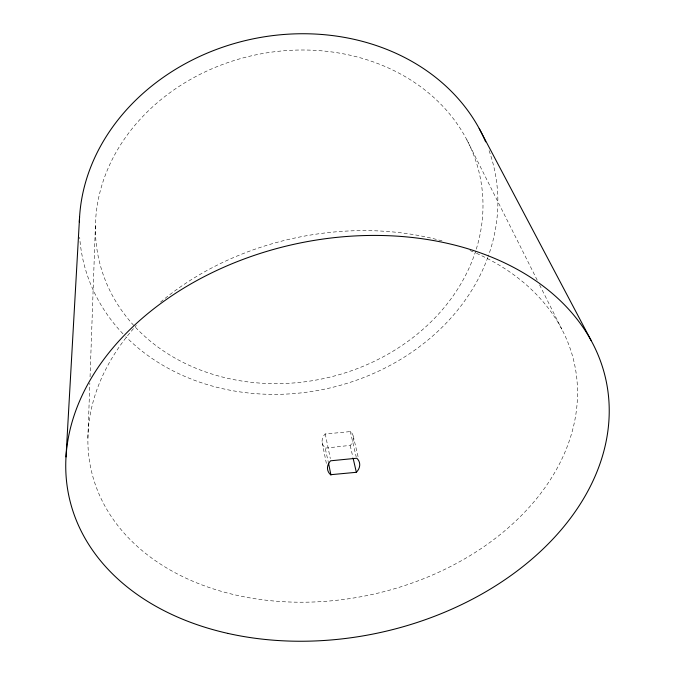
<?xml version="1.0" encoding="UTF-8"?>
<svg xmlns="http://www.w3.org/2000/svg" width="675" height="675" viewBox="0 0 675 675"><rect width="100%" height="100%" fill="white"/><g stroke="black" fill="none" stroke-linecap="round" stroke-linejoin="round"><path stroke-width="0.51" stroke-dasharray="3.38 2.53" d="M87.902 437.771L89.834 383.13M90.062 376.827L95.42 225.509M325.46 448.124L350.392 445.357A15.879 11.602 -12.3 0 0 350.578 431.561L325.029 434.025A15.879 11.602 -12.3 0 0 325.105 447.82L328.303 462.071M466.838 139.784L537.224 280.167M539.587 284.875L561.786 329.164M353.236 436.033L358.29 457.583M350.224 431.249L356.189 456.882M350.215 445.542L352.941 457.439M325.215 433.831L330.32 458.553M322.194 442.707L326.565 464.4M489.08 150.626A210.634 178.748 -12.3 0 1 488.185 256.382M487.839 257.335A210.634 178.748 -12.3 0 1 326.953 388.64A210.634 178.748 -12.3 0 1 125.795 336.715M122.968 333.813A210.634 178.748 -12.3 0 1 79.684 237.254M475.689 251.032A195.05 165.375 -12.3 0 1 150.584 341.373A195.05 165.375 -12.3 0 1 240.823 58.531A195.05 165.375 -12.3 0 1 476.002 250.054M476.474 253.294A247.404 182.368 -12.3 0 1 530.288 506.064A247.404 182.368 -12.3 0 1 187.329 578.804A247.404 182.368 -12.3 0 1 136.316 325.443M160.549 302.096A247.404 182.368 -12.3 0 1 442.505 241.043M469.994 250.501A247.404 182.368 -12.3 0 1 475.563 252.889"/><path stroke-width="1.01" d="M66.007 456.941L79.566 217.24M356.349 472.306L356.535 472.12A16.31 11.678 -12.3 0 0 356.788 458.224L330.556 460.806A16.31 11.678 -12.3 0 0 330.573 474.711L356.349 472.306L353.168 458.426M479.199 128.52L591.207 340.639M328.506 463.067L330.936 475.014M79.355 222.1A210.634 178.748 -12.3 0 1 255.285 38.416A210.634 178.748 -12.3 0 1 485.654 141.851M228.091 633.445A274.733 198.855 -12.3 0 0 607.61 389.053A274.733 198.855 -12.3 0 0 176.757 292.511A274.733 198.855 -12.3 0 0 228.091 633.445"/></g></svg>
